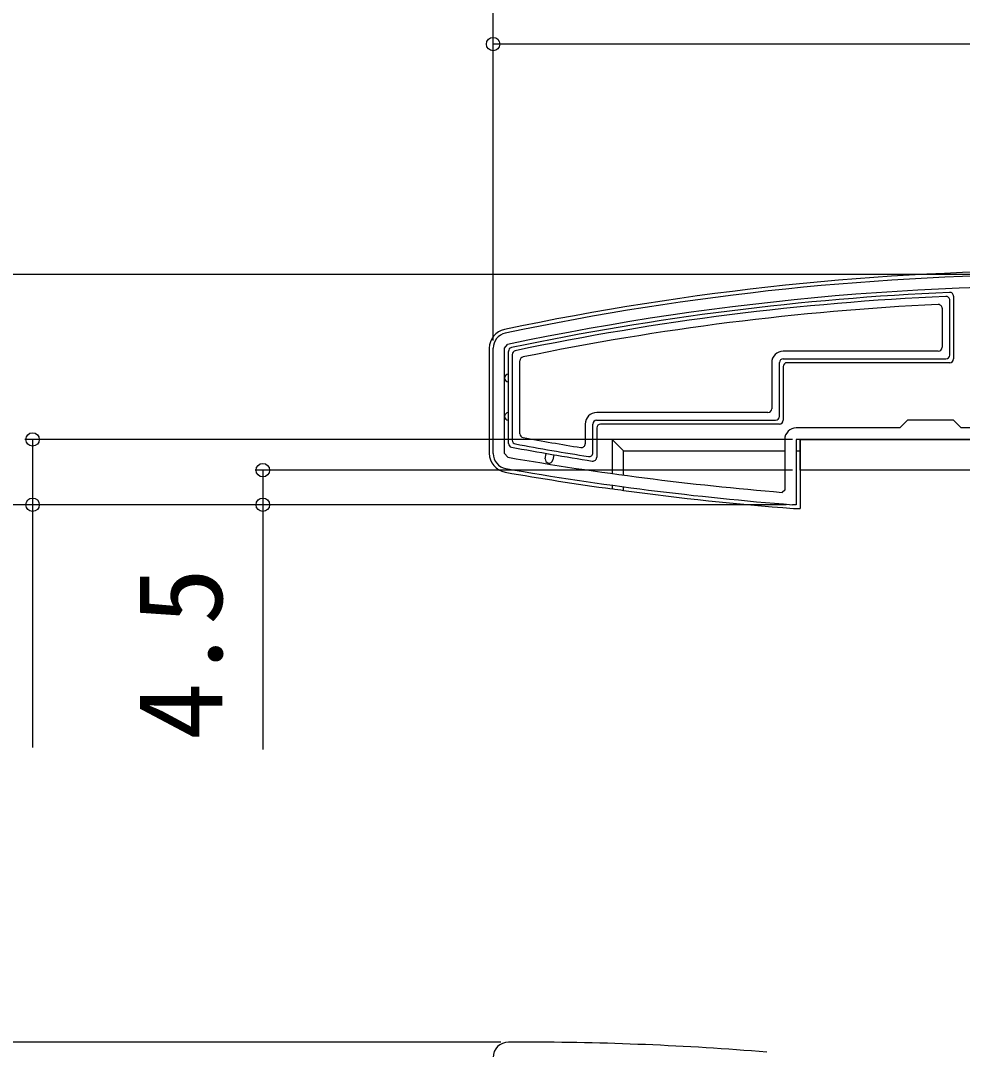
# Model space of a CAD drawing. Units: millimetres, scale not verified. Extents: x -875 to 875, y -1300 to 1294.
# Drawn here: x -304.6 to -181.8, y 964.1 to 1098.1 of the extents above; entities that cross this region are included whole.
import ezdxf
from ezdxf.enums import TextEntityAlignment as Align

# ---------------------------------------------------------------- set-up
doc = ezdxf.new("R2010")
doc.units = ezdxf.units.MM
doc.header["$LTSCALE"] = 8
for name, color, linetype in [('0-2_YKK_11', 7, 'Continuous'), ('0-5_YKK_13', 4, 'Continuous'), ('0-7_YKK_D', 6, 'Continuous')]:
    doc.layers.add(name, color=color, linetype=linetype)
doc.styles.add('ＭＳ ゴシック', font='')
doc.styles.get('ＭＳ ゴシック').set_extended_font_data('MS Gothic')

msp = doc.modelspace()

# ---------------------------------------------------------------- linework, layer by layer
at = {"layer": '0-2_YKK_11'}
for p, q in [((-243, 1041.678), (-243, 1055.382)), ((-239, 965), (-241, 965))]:
    msp.add_line(p, q, dxfattribs=at)
for points in [[(-154.8, 1062.772), (-154.8, 1045), (-168.299, 1045), (-169.299, 1046), (-175.299, 1046), (-176.299, 1045), (-182, 1045), (-183, 1046), (-189, 1046), (-190, 1045), (-203.5, 1045)], [(-241.086, 1041.186), (-241.5, 1041.678), (-241.5, 1055.382), (-241.103, 1055.871)], [(-205, 1043.5), (-205, 1036.91), (-205.325, 1036.611)], [(-148, 1043.5), (-203.5, 1043.5), (-203.5, 1035), (-203.988, 1035), (-204.012, 1035.001)]]:
    msp.add_lwpolyline(points, dxfattribs=at)
for centre, radius, start, end in [((-168, 709.437), 355.563, 78.08445, 101.91555), ((-168, 709.438), 354.062, 87.94147, 101.91557), ((-241, 1055.382), 2, 101.91555, 180.00002), ((-203.5, 1043.5), 1.5, 90.00001, 179.99999), ((-241, 1041.678), 2, 180, 260.11806), ((-172.696, 1433.772), 398.499, 260.11804, 265.30342), ((-172.696, 1433.775), 400.002, 260.11806, 265.50971), ((-241, 963), 2, 90.00001, 179.99999), ((-239, 580.299), 384.701, 85.28146, 89.99999)]:
    msp.add_arc(centre, radius, start, end, dxfattribs=at)
at = {"layer": '0-5_YKK_13'}
for p, q in [((-183.515, 1062.659), (-183.522, 1062.659)), ((-183.5, 1054.493), (-183.5, 1061.644)), ((-183, 1062.16), (-183, 1054)), ((-184.5, 1060.589), (-184.5, 1055.5)), ((-243.5, 1055.381), (-243.5, 1041.694)), ((-241, 1042.987), (-241, 1054.976)), ((-240.603, 1055.465), (-240.608, 1055.464)), ((-185, 1055), (-205.2, 1055)), ((-240.5, 1054.575), (-240.5, 1043.398)), ((-239.5, 1044.237), (-239.5, 1053.756)), ((-206.7, 1053.5), (-206.7, 1047.5)), ((-205.7, 1046.493), (-205.7, 1053.507)), ((-205.207, 1054), (-183.993, 1054)), ((-183.5, 1053.5), (-204.7, 1053.5)), ((-205.2, 1053), (-205.2, 1046)), ((-207.2, 1047), (-229.5, 1047)), ((-231, 1045.5), (-231, 1042.944)), ((-230, 1041.762), (-230, 1045.507)), ((-229.507, 1046), (-206.193, 1046)), ((-205.7, 1045.5), (-229, 1045.5)), ((-229.5, 1045), (-229.5, 1041.185)), ((-227.5, 1043.5), (-226, 1042)), ((-108.5, 1043.5), (-203.2, 1043.5)), ((-203, 1043.5), (-203, 1042)), ((-240.597, 1042.497), (-240.591, 1042.496)), ((-236.198, 1040.995), (-236.079, 1041.686)), ((-235.094, 1041.516), (-235.213, 1040.826)), ((-226, 1042), (-205, 1042)), ((-226, 1038.854), (-226, 1042)), ((-230.078, 1040.691), (-230.07, 1040.69)), ((-227.5, 1037.545), (-227.5, 1037.06)), ((-226, 1036.855), (-226, 1037.341)), ((-203.861, 1034.508), (-203.667, 1034.5)), ((-203.667, 1034.5), (-203, 1034.5))]:
    msp.add_line(p, q, dxfattribs=at)
for points in [[(-205, 1043.5), (-227.5, 1043.5), (-227.5, 1039.06)], [(-203.5, 1042), (-203, 1042), (-203, 1034.5)]]:
    msp.add_lwpolyline(points, dxfattribs=at)
msp.add_lwpolyline([(-109, 1043.5), (-109, 1039.5), (-203, 1039.5), (-203, 1043.5)], close=True, dxfattribs=at)
for centre, radius, start, end in [((-168, 709.583), 355.917, 78.07902, 101.92098), ((-168, 709.443), 353.557, 92.51622, 101.84993), ((-168, 709.443), 353.057, 92.59997, 101.78486), ((-183.991, 1061.646), 0.491, 359.74789, 92.85192), ((-183.5, 1062.16), 0.5, 0.80894, 91.70617), ((-183.5, 1062.16), 0.5, 0, 0.80864), ((-168, 709.443), 352.057, 92.77169, 101.65151), ((-185, 1060.589), 0.5, 0, 92.77169), ((-241.004, 1055.382), 2.496, 101.90563, 180.01548), ((-240.5, 1054.976), 0.5, 102.48128, 179.37012), ((-240.5, 1054.976), 0.5, 179.36983, 180), ((-240.008, 1054.577), 0.492, 101.63454, 180.15048), ((-205.2, 1053.5), 1.5, 90, 180), ((-185, 1055.5), 0.5, 270, 0), ((-239, 1053.756), 0.5, 101.65151, 180), ((-204.7, 1053), 0.5, 90.77436, 179.22564), ((-204.7, 1053), 0.5, 90, 90.77436), ((-183.5, 1054), 0.5, 270, 270.77436), ((-183.5, 1054), 0.5, 270.77436, 359.22564), ((-183.5, 1054), 0.5, 359.22564, 0), ((-241, 1051.5), 0.5, 90, 270), ((-204.7, 1053), 0.5, 179.22564, 180), ((-241, 1046.5), 0.5, 90, 270), ((-229.5, 1045.5), 1.5, 90, 180), ((-207.2, 1047.5), 0.5, 270, 360), ((-229, 1045), 0.5, 90.77436, 179.22564), ((-229, 1045), 0.5, 90, 90.77436), ((-205.7, 1046), 0.5, 270, 270.77436), ((-205.7, 1046), 0.5, 270.77436, 359.22564), ((-205.7, 1046), 0.5, 359.22564, 360), ((-239, 1044.237), 0.5, 180, 259.67142), ((-229, 1045), 0.5, 179.22564, 180), ((-240.5, 1042.987), 0.5, 180, 180.64525), ((-240.5, 1042.987), 0.5, 180.64482, 258.84599), ((-240.008, 1043.397), 0.492, 179.8969, 259.65269), ((-168, 1433.82), 397.5, 259.55018, 260.94335), ((-168, 1433.82), 396.5, 259.67142, 260.77258), ((-231.5, 1042.944), 0.5, 260.77258, 0), ((-241.004, 1041.693), 2.495, 179.97984, 260.13999), ((-168, 1433.82), 398, 259.491, 261.02666), ((-230.491, 1041.76), 0.491, 260.67589, 0.26726), ((-235.705, 1040.91), 0.5, 170.22292, 350.22292), ((-230, 1041.185), 0.5, 261.93192, 359.09575), ((-230, 1041.185), 0.5, 359.09599, 0), ((-172.711, 1433.794), 400.5, 260.11991, 262.13724), ((-172.711, 1433.794), 400.5, 262.35381, 265.53925)]:
    msp.add_arc(centre, radius, start, end, dxfattribs=at)
for centre, major_axis, ratio, start_param, end_param in [((-205.193, 1053.493), (-0.363, 0.363), 0.973329, 5.5113023, 7.0550683), ((-184.007, 1054.507), (0.363, -0.363), 0.973329, 5.5113023, 7.0550683), ((-229.493, 1045.493), (-0.363, 0.363), 0.973329, 5.5113023, 7.0550683), ((-206.207, 1046.507), (0.363, -0.363), 0.973329, 5.5113023, 7.0550683), ((-158.636, 1433.794), (402.854, 0), 0.999389, 4.5406054, 4.5443832)]:
    msp.add_ellipse(centre, major_axis=major_axis, ratio=ratio, start_param=start_param, end_param=end_param, dxfattribs=at)
at = {"layer": '0-7_YKK_D'}
for p, q in [((-243, 1056.382), (-243, 1126)), ((-243, 1056.382), (-243, 1096)), ((-143, 1095), (-243, 1095)), ((-249, 1065), (-393.913, 1065)), ((-169, 1065), (-334, 1065)), ((-204, 1043.5), (-304, 1043.5)), ((-204, 1039.5), (-274, 1039.5)), ((-204.8, 1035), (-334, 1035)), ((-204.8, 1035), (-304, 1035)), ((-204.8, 1035), (-274, 1035)), ((-242, 965), (-393.913, 965)), ((-242, 965), (-393.913, 965)), ((-242, 965), (-334, 965))]:
    msp.add_line(p, q, dxfattribs=at)
for points in [[(-303, 1043.5), (-303, 1035), (-303, 1003.381)], [(-273, 1039.5), (-273, 1035), (-273, 1003.125)]]:
    msp.add_lwpolyline(points, dxfattribs=at)
for centre in [(-243, 1095), (-303, 1043.5), (-273, 1039.5), (-303, 1035), (-273, 1035)]:
    msp.add_circle(centre, 0.875, dxfattribs=at)

# ---------------------------------------------------------------- texts
at = {"layer": '0-7_YKK_D', "style": 'ＭＳ ゴシック'}
msp.add_text('4.5', height=11, rotation=90, dxfattribs=at).set_placement((-275, 1004.358), align=Align.BOTTOM_LEFT)

doc.saveas('drawing.dxf')
